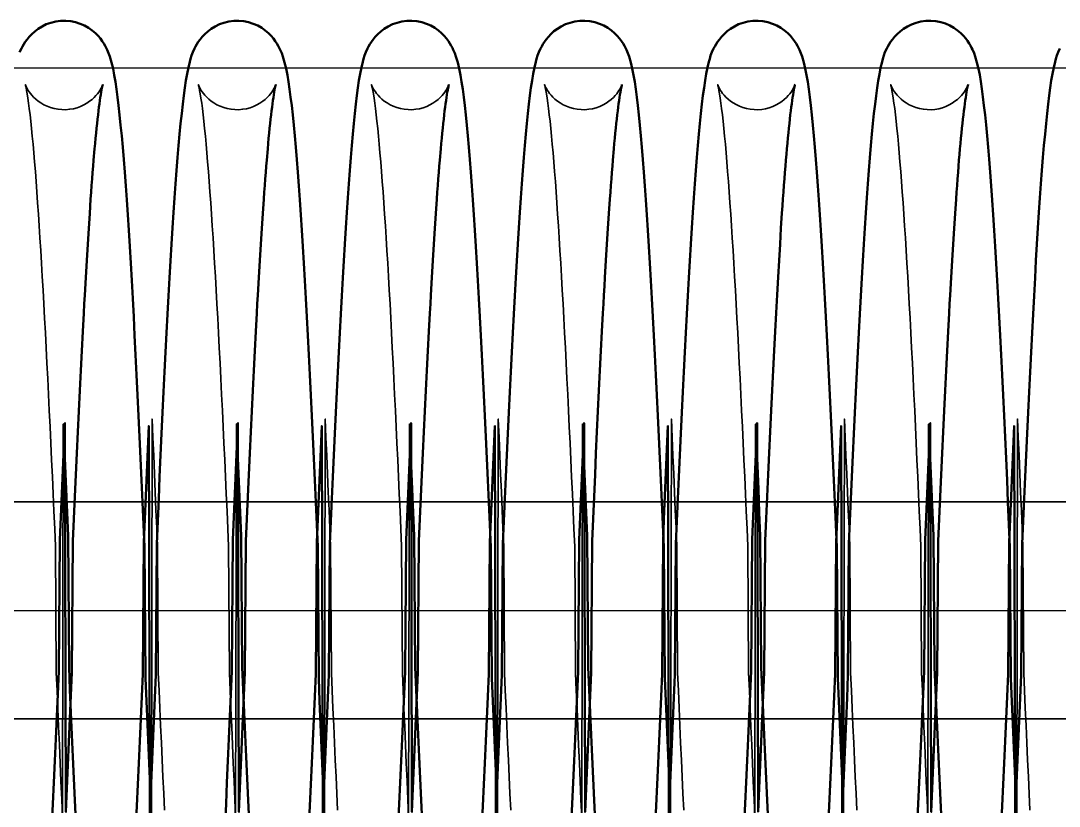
# Model space of a CAD drawing. Header units: millimetres. Extents: x 1448 to 104164, y -19509 to -89.
# Drawn here: x 56713 to 56808.6, y -3831.2 to -3758.8 of the extents above; entities that cross this region are included whole.
import ezdxf

# ---------------------------------------------------------------- set-up
doc = ezdxf.new("R2010")
doc.units = ezdxf.units.MM
doc.header["$LTSCALE"] = 60
doc.header["$MEASUREMENT"] = 0
doc.linetypes.add('CEN', pattern=[62, 60, -1, 0, -1])
doc.layers.get('0').update_dxf_attribs({"linetype": 'CONTINUOUS'})
doc.layers.add('cen', color=14, linetype='CONTINUOUS')
doc.layers.add('가려진 것(ISO)', color=7, linetype='CONTINUOUS', lineweight=35)
doc.layers.add('가시적인 것(ISO)', color=7, linetype='CONTINUOUS', lineweight=50)

# ---------------------------------------------------------------- blocks, each defined once
blk = doc.blocks.new('토션스프링 3')
at = {"layer": '가려진 것(ISO)', "flags": 128}
for points in [[(21462081.222, -50952857.63), (21462081.228, -50952857.647), (21462081.249, -50952857.704), (21462081.293, -50952857.807), (21462081.371, -50952857.966), (21462081.429, -50952858.07), (21462081.502, -50952858.191), (21462081.594, -50952858.328), (21462081.708, -50952858.481), (21462081.848, -50952858.647), (21462082.015, -50952858.823), (21462082.21, -50952859.003), (21462082.436, -50952859.182), (21462082.691, -50952859.355), (21462082.971, -50952859.514), (21462083.272, -50952859.654), (21462083.594, -50952859.77), (21462083.932, -50952859.86), (21462084.28, -50952859.922), (21462084.634, -50952859.952), (21462084.991, -50952859.949), (21462085.346, -50952859.915), (21462085.694, -50952859.851), (21462086.029, -50952859.758), (21462086.348, -50952859.638), (21462086.648, -50952859.494), (21462086.926, -50952859.333), (21462087.176, -50952859.16), (21462087.397, -50952858.981), (21462087.59, -50952858.8), (21462087.754, -50952858.624), (21462087.891, -50952858.459), (21462088.002, -50952858.309), (21462088.091, -50952858.174), (21462088.162, -50952858.056), (21462088.217, -50952857.954), (21462088.26, -50952857.869), (21462088.318, -50952857.742), (21462088.347, -50952857.667), (21462088.359, -50952857.633), (21462088.358, -50952857.635), (21462088.35, -50952857.667), (21462088.334, -50952857.726), (21462088.315, -50952857.808), (21462088.293, -50952857.911), (21462088.241, -50952858.173), (21462088.183, -50952858.505), (21462088.12, -50952858.901), (21462088.055, -50952859.352), (21462087.989, -50952859.857), (21462087.922, -50952860.414), (21462087.854, -50952861.021), (21462087.785, -50952861.678), (21462087.715, -50952862.381), (21462087.645, -50952863.131), (21462087.575, -50952863.924), (21462087.504, -50952864.759), (21462087.434, -50952865.637), (21462087.363, -50952866.559), (21462087.292, -50952867.523), (21462087.221, -50952868.527), (21462087.15, -50952869.571), (21462087.079, -50952870.652), (21462087.007, -50952871.77), (21462086.936, -50952872.923), (21462086.865, -50952874.109), (21462086.793, -50952875.328), (21462086.722, -50952876.578), (21462086.651, -50952877.861), (21462086.58, -50952879.178), (21462086.508, -50952880.526), (21462086.436, -50952881.904), (21462086.365, -50952883.309), (21462086.293, -50952884.741), (21462086.222, -50952886.198), (21462086.15, -50952887.677), (21462086.078, -50952889.177), (21462086.007, -50952890.697), (21462085.936, -50952892.234), (21462085.864, -50952893.79), (21462085.793, -50952895.368), (21462085.721, -50952896.964), (21462085.65, -50952898.577), (21462085.578, -50952900.205), (21462085.506, -50952911.847), (21462085.435, -50952913.499), (21462085.363, -50952915.16), (21462085.291, -50952916.828), (21462085.22, -50952918.502), (21462085.149, -50952920.179), (21462085.077, -50952921.858), (21462085.006, -50952923.543), (21462084.934, -50952925.233), (21462084.863, -50952888.925), (21462084.791, -50952890.618)], [(21462097.169, -50952857.63), (21462097.175, -50952857.647), (21462097.196, -50952857.704), (21462097.239, -50952857.809), (21462097.317, -50952857.972), (21462097.375, -50952858.076), (21462097.45, -50952858.196), (21462097.543, -50952858.332), (21462097.658, -50952858.484), (21462097.799, -50952858.651), (21462097.966, -50952858.828), (21462098.163, -50952859.008), (21462098.39, -50952859.187), (21462098.645, -50952859.359), (21462098.925, -50952859.518), (21462099.228, -50952859.658), (21462099.55, -50952859.773), (21462099.888, -50952859.862), (21462100.237, -50952859.923), (21462100.591, -50952859.952), (21462100.947, -50952859.949), (21462101.302, -50952859.914), (21462101.649, -50952859.849), (21462101.984, -50952859.755), (21462102.303, -50952859.634), (21462102.603, -50952859.49), (21462102.879, -50952859.329), (21462103.129, -50952859.156), (21462103.349, -50952858.976), (21462103.541, -50952858.796), (21462103.705, -50952858.62), (21462103.841, -50952858.455), (21462103.951, -50952858.305), (21462104.04, -50952858.171), (21462104.11, -50952858.053), (21462104.165, -50952857.952), (21462104.208, -50952857.867), (21462104.265, -50952857.741), (21462104.294, -50952857.666), (21462104.306, -50952857.633), (21462104.305, -50952857.635), (21462104.296, -50952857.668), (21462104.281, -50952857.727), (21462104.262, -50952857.809), (21462104.239, -50952857.912), (21462104.188, -50952858.175), (21462104.129, -50952858.507), (21462104.067, -50952858.903), (21462104.002, -50952859.355), (21462103.936, -50952859.859), (21462103.869, -50952860.416), (21462103.8, -50952861.024), (21462103.731, -50952861.681), (21462103.662, -50952862.385), (21462103.591, -50952863.134), (21462103.521, -50952863.927), (21462103.451, -50952864.763), (21462103.38, -50952865.641), (21462103.31, -50952866.563), (21462103.239, -50952867.527), (21462103.168, -50952868.531), (21462103.096, -50952869.575), (21462103.025, -50952870.656), (21462102.954, -50952871.774), (21462102.882, -50952872.927), (21462102.811, -50952874.113), (21462102.74, -50952875.332), (21462102.669, -50952876.581), (21462102.598, -50952877.865), (21462102.526, -50952879.182), (21462102.455, -50952880.53), (21462102.383, -50952881.907), (21462102.312, -50952883.313), (21462102.24, -50952884.745), (21462102.168, -50952886.201), (21462102.097, -50952887.68), (21462102.025, -50952889.18), (21462101.954, -50952890.699), (21462101.882, -50952892.236), (21462101.811, -50952893.793), (21462101.74, -50952895.37), (21462101.668, -50952896.967), (21462101.597, -50952898.58), (21462101.525, -50952900.208), (21462101.453, -50952911.849), (21462101.381, -50952913.501), (21462101.31, -50952915.162), (21462101.238, -50952916.83), (21462101.167, -50952918.503), (21462101.095, -50952920.179), (21462101.024, -50952921.858), (21462100.953, -50952923.543), (21462100.881, -50952925.233), (21462100.81, -50952888.925), (21462100.738, -50952890.619)], [(21462113.116, -50952857.63), (21462113.122, -50952857.647), (21462113.143, -50952857.704), (21462113.186, -50952857.807), (21462113.265, -50952857.966), (21462113.322, -50952858.07), (21462113.396, -50952858.191), (21462113.488, -50952858.328), (21462113.602, -50952858.48), (21462113.741, -50952858.646), (21462113.908, -50952858.822), (21462114.103, -50952859.003), (21462114.329, -50952859.182), (21462114.584, -50952859.354), (21462114.863, -50952859.514), (21462115.165, -50952859.654), (21462115.487, -50952859.77), (21462115.825, -50952859.86), (21462116.173, -50952859.921), (21462116.527, -50952859.952), (21462116.884, -50952859.949), (21462117.239, -50952859.915), (21462117.586, -50952859.851), (21462117.922, -50952859.758), (21462118.241, -50952859.638), (21462118.541, -50952859.495), (21462118.819, -50952859.334), (21462119.069, -50952859.161), (21462119.291, -50952858.981), (21462119.483, -50952858.801), (21462119.647, -50952858.625), (21462119.784, -50952858.459), (21462119.895, -50952858.309), (21462119.984, -50952858.174), (21462120.055, -50952858.056), (21462120.111, -50952857.954), (21462120.154, -50952857.869), (21462120.212, -50952857.742), (21462120.241, -50952857.667), (21462120.253, -50952857.633), (21462120.252, -50952857.635), (21462120.243, -50952857.667), (21462120.228, -50952857.726), (21462120.209, -50952857.808), (21462120.186, -50952857.911), (21462120.135, -50952858.173), (21462120.077, -50952858.505), (21462120.014, -50952858.9), (21462119.949, -50952859.352), (21462119.883, -50952859.856), (21462119.816, -50952860.413), (21462119.748, -50952861.021), (21462119.678, -50952861.677), (21462119.609, -50952862.381), (21462119.539, -50952863.131), (21462119.468, -50952863.924), (21462119.398, -50952864.759), (21462119.328, -50952865.637), (21462119.257, -50952866.559), (21462119.186, -50952867.522), (21462119.115, -50952868.526), (21462119.044, -50952869.57), (21462118.972, -50952870.652), (21462118.901, -50952871.77), (21462118.83, -50952872.923), (21462118.758, -50952874.11), (21462118.687, -50952875.328), (21462118.616, -50952876.578), (21462118.545, -50952877.861), (21462118.473, -50952879.178), (21462118.402, -50952880.525), (21462118.33, -50952881.903), (21462118.259, -50952883.309), (21462118.187, -50952884.741), (21462118.115, -50952886.197), (21462118.044, -50952887.677), (21462117.972, -50952889.177), (21462117.901, -50952890.697), (21462117.829, -50952892.235), (21462117.758, -50952893.791), (21462117.687, -50952895.368), (21462117.615, -50952896.964), (21462117.543, -50952898.577), (21462117.472, -50952900.205), (21462117.4, -50952911.846), (21462117.328, -50952913.499), (21462117.257, -50952915.16), (21462117.185, -50952916.829), (21462117.114, -50952918.503), (21462117.042, -50952920.18), (21462116.971, -50952921.859), (21462116.9, -50952923.544), (21462116.828, -50952925.233), (21462116.756, -50952888.925), (21462116.685, -50952890.618)], [(21462129.063, -50952857.63), (21462129.069, -50952857.647), (21462129.09, -50952857.704), (21462129.133, -50952857.807), (21462129.212, -50952857.966), (21462129.269, -50952858.07), (21462129.342, -50952858.191), (21462129.435, -50952858.328), (21462129.549, -50952858.48), (21462129.688, -50952858.646), (21462129.855, -50952858.822), (21462130.05, -50952859.003), (21462130.276, -50952859.182), (21462130.531, -50952859.354), (21462130.81, -50952859.514), (21462131.112, -50952859.654), (21462131.434, -50952859.77), (21462131.772, -50952859.86), (21462132.12, -50952859.921), (21462132.474, -50952859.952), (21462132.831, -50952859.949), (21462133.186, -50952859.915), (21462133.533, -50952859.851), (21462133.869, -50952859.758), (21462134.188, -50952859.638), (21462134.488, -50952859.495), (21462134.766, -50952859.334), (21462135.016, -50952859.161), (21462135.238, -50952858.981), (21462135.43, -50952858.801), (21462135.594, -50952858.625), (21462135.731, -50952858.459), (21462135.842, -50952858.309), (21462135.931, -50952858.174), (21462136.002, -50952858.056), (21462136.058, -50952857.954), (21462136.101, -50952857.869), (21462136.158, -50952857.742), (21462136.188, -50952857.667), (21462136.199, -50952857.633), (21462136.199, -50952857.635), (21462136.19, -50952857.667), (21462136.175, -50952857.726), (21462136.155, -50952857.808), (21462136.133, -50952857.911), (21462136.082, -50952858.173), (21462136.024, -50952858.505), (21462135.961, -50952858.9), (21462135.896, -50952859.352), (21462135.83, -50952859.856), (21462135.763, -50952860.413), (21462135.694, -50952861.021), (21462135.625, -50952861.677), (21462135.556, -50952862.381), (21462135.486, -50952863.131), (21462135.415, -50952863.924), (21462135.345, -50952864.759), (21462135.274, -50952865.637), (21462135.204, -50952866.559), (21462135.133, -50952867.522), (21462135.062, -50952868.527), (21462134.99, -50952869.57), (21462134.919, -50952870.652), (21462134.848, -50952871.77), (21462134.776, -50952872.923), (21462134.705, -50952874.109), (21462134.634, -50952875.328), (21462134.563, -50952876.578), (21462134.491, -50952877.861), (21462134.42, -50952879.178), (21462134.349, -50952880.525), (21462134.277, -50952881.903), (21462134.205, -50952883.309), (21462134.134, -50952884.741), (21462134.062, -50952886.197), (21462133.991, -50952887.677), (21462133.919, -50952889.177), (21462133.848, -50952890.697), (21462133.776, -50952892.235), (21462133.705, -50952893.791), (21462133.634, -50952895.368), (21462133.562, -50952896.964), (21462133.49, -50952898.577), (21462133.419, -50952900.205), (21462133.347, -50952911.846), (21462133.275, -50952913.499), (21462133.204, -50952915.16), (21462133.132, -50952916.829), (21462133.06, -50952918.503), (21462132.989, -50952920.18), (21462132.918, -50952921.859), (21462132.846, -50952923.544), (21462132.775, -50952925.233), (21462132.703, -50952888.925), (21462132.632, -50952890.618)], [(21462145.01, -50952857.63), (21462145.016, -50952857.647), (21462145.037, -50952857.704), (21462145.08, -50952857.807), (21462145.159, -50952857.966), (21462145.216, -50952858.07), (21462145.289, -50952858.191), (21462145.381, -50952858.328), (21462145.496, -50952858.48), (21462145.635, -50952858.646), (21462145.802, -50952858.822), (21462145.997, -50952859.003), (21462146.223, -50952859.182), (21462146.478, -50952859.354), (21462146.757, -50952859.514), (21462147.059, -50952859.654), (21462147.381, -50952859.77), (21462147.719, -50952859.86), (21462148.067, -50952859.921), (21462148.421, -50952859.952), (21462148.778, -50952859.949), (21462149.132, -50952859.915), (21462149.48, -50952859.851), (21462149.816, -50952859.758), (21462150.135, -50952859.638), (21462150.435, -50952859.495), (21462150.713, -50952859.334), (21462150.963, -50952859.161), (21462151.184, -50952858.981), (21462151.377, -50952858.801), (21462151.541, -50952858.625), (21462151.678, -50952858.459), (21462151.789, -50952858.309), (21462151.878, -50952858.174), (21462151.949, -50952858.056), (21462152.005, -50952857.954), (21462152.048, -50952857.869), (21462152.105, -50952857.742), (21462152.135, -50952857.667), (21462152.146, -50952857.633), (21462152.146, -50952857.635), (21462152.137, -50952857.667), (21462152.122, -50952857.726), (21462152.102, -50952857.808), (21462152.08, -50952857.911), (21462152.029, -50952858.173), (21462151.97, -50952858.505), (21462151.908, -50952858.9), (21462151.843, -50952859.352), (21462151.777, -50952859.857), (21462151.709, -50952860.413), (21462151.641, -50952861.021), (21462151.572, -50952861.677), (21462151.502, -50952862.381), (21462151.432, -50952863.131), (21462151.362, -50952863.924), (21462151.292, -50952864.759), (21462151.221, -50952865.637), (21462151.151, -50952866.559), (21462151.08, -50952867.522), (21462151.008, -50952868.527), (21462150.937, -50952869.57), (21462150.866, -50952870.652), (21462150.795, -50952871.77), (21462150.723, -50952872.923), (21462150.652, -50952874.109), (21462150.581, -50952875.328), (21462150.51, -50952876.578), (21462150.438, -50952877.861), (21462150.367, -50952879.178), (21462150.295, -50952880.526), (21462150.224, -50952881.903), (21462150.152, -50952883.309), (21462150.081, -50952884.741), (21462150.009, -50952886.197), (21462149.937, -50952887.677), (21462149.866, -50952889.177), (21462149.794, -50952890.697), (21462149.723, -50952892.235), (21462149.652, -50952893.791), (21462149.58, -50952895.368), (21462149.509, -50952896.964), (21462149.437, -50952898.577), (21462149.366, -50952900.205), (21462149.294, -50952911.846), (21462149.222, -50952913.499), (21462149.15, -50952915.16), (21462149.079, -50952916.829), (21462149.007, -50952918.503), (21462148.936, -50952920.18), (21462148.865, -50952921.859), (21462148.793, -50952923.543), (21462148.722, -50952925.233), (21462148.65, -50952888.925), (21462148.578, -50952890.618)], [(21462160.957, -50952857.63), (21462160.962, -50952857.647), (21462160.983, -50952857.704), (21462161.027, -50952857.807), (21462161.106, -50952857.966), (21462161.163, -50952858.07), (21462161.236, -50952858.191), (21462161.328, -50952858.328), (21462161.442, -50952858.48), (21462161.582, -50952858.646), (21462161.749, -50952858.822), (21462161.944, -50952859.003), (21462162.17, -50952859.182), (21462162.424, -50952859.355), (21462162.704, -50952859.514), (21462163.006, -50952859.654), (21462163.328, -50952859.77), (21462163.666, -50952859.86), (21462164.014, -50952859.921), (21462164.368, -50952859.952), (21462164.725, -50952859.949), (21462165.079, -50952859.915), (21462165.427, -50952859.851), (21462165.763, -50952859.758), (21462166.082, -50952859.638), (21462166.382, -50952859.495), (21462166.659, -50952859.334), (21462166.91, -50952859.161), (21462167.131, -50952858.981), (21462167.324, -50952858.801), (21462167.488, -50952858.625), (21462167.625, -50952858.459), (21462167.736, -50952858.309), (21462167.825, -50952858.174), (21462167.896, -50952858.056), (21462167.952, -50952857.954), (21462167.995, -50952857.869), (21462168.052, -50952857.742), (21462168.081, -50952857.667), (21462168.093, -50952857.633), (21462168.093, -50952857.635), (21462168.084, -50952857.667), (21462168.069, -50952857.726), (21462168.049, -50952857.808), (21462168.027, -50952857.911), (21462167.975, -50952858.173), (21462167.917, -50952858.505), (21462167.854, -50952858.9), (21462167.79, -50952859.352), (21462167.724, -50952859.857), (21462167.656, -50952860.413), (21462167.588, -50952861.021), (21462167.519, -50952861.677), (21462167.449, -50952862.381), (21462167.379, -50952863.131), (21462167.309, -50952863.924), (21462167.238, -50952864.759), (21462167.168, -50952865.637), (21462167.097, -50952866.559), (21462167.026, -50952867.522), (21462166.955, -50952868.527), (21462166.884, -50952869.57), (21462166.813, -50952870.652), (21462166.741, -50952871.77), (21462166.67, -50952872.923), (21462166.599, -50952874.109), (21462166.528, -50952875.328), (21462166.456, -50952876.578), (21462166.385, -50952877.861), (21462166.314, -50952879.178), (21462166.242, -50952880.526), (21462166.171, -50952881.903), (21462166.099, -50952883.309), (21462166.027, -50952884.741), (21462165.956, -50952886.197), (21462165.884, -50952887.677), (21462165.813, -50952889.177), (21462165.741, -50952890.697), (21462165.67, -50952892.234), (21462165.599, -50952893.791), (21462165.527, -50952895.368), (21462165.456, -50952896.964), (21462165.384, -50952898.577), (21462165.312, -50952900.205), (21462165.241, -50952911.846), (21462165.169, -50952913.499), (21462165.097, -50952915.16), (21462165.026, -50952916.829), (21462164.954, -50952918.502), (21462164.883, -50952920.18), (21462164.811, -50952921.859), (21462164.74, -50952923.543), (21462164.669, -50952925.233), (21462164.597, -50952888.925), (21462164.525, -50952890.618)], [(21462075.531, -50952924.525), (21462075.602, -50952923), (21462075.674, -50952921.456), (21462075.746, -50952919.893), (21462075.817, -50952918.315), (21462075.888, -50952916.723), (21462075.96, -50952915.118), (21462076.031, -50952913.499), (21462076.102, -50952911.865), (21462076.174, -50952900.217), (21462076.245, -50952898.557), (21462076.317, -50952896.888), (21462076.389, -50952895.21), (21462076.46, -50952893.527), (21462076.532, -50952891.839), (21462076.604, -50952890.15), (21462076.675, -50952888.461), (21462076.746, -50952924.774), (21462076.818, -50952923.091)], [(21462091.478, -50952924.509), (21462091.55, -50952922.988), (21462091.621, -50952921.45), (21462091.692, -50952919.894), (21462091.764, -50952918.321), (21462091.835, -50952916.728), (21462091.907, -50952915.118), (21462091.978, -50952913.491), (21462092.05, -50952911.852), (21462092.121, -50952900.2), (21462092.193, -50952898.539), (21462092.265, -50952896.87), (21462092.336, -50952895.196), (21462092.408, -50952893.517), (21462092.479, -50952891.837), (21462092.55, -50952890.156), (21462092.622, -50952888.47), (21462092.693, -50952924.781), (21462092.765, -50952923.091)], [(21462107.425, -50952924.509), (21462107.497, -50952922.988), (21462107.568, -50952921.449), (21462107.639, -50952919.894), (21462107.711, -50952918.321), (21462107.782, -50952916.728), (21462107.853, -50952915.118), (21462107.925, -50952913.492), (21462107.997, -50952911.852), (21462108.068, -50952900.201), (21462108.14, -50952898.539), (21462108.211, -50952896.87), (21462108.283, -50952895.196), (21462108.355, -50952893.517), (21462108.426, -50952891.836), (21462108.497, -50952890.155), (21462108.568, -50952888.47), (21462108.64, -50952924.781), (21462108.711, -50952923.091)], [(21462123.372, -50952924.51), (21462123.443, -50952922.988), (21462123.515, -50952921.449), (21462123.586, -50952919.894), (21462123.657, -50952918.321), (21462123.729, -50952916.728), (21462123.8, -50952915.118), (21462123.872, -50952913.492), (21462123.943, -50952911.852), (21462124.015, -50952900.201), (21462124.087, -50952898.539), (21462124.158, -50952896.87), (21462124.23, -50952895.196), (21462124.301, -50952893.517), (21462124.373, -50952891.836), (21462124.444, -50952890.155), (21462124.515, -50952888.47), (21462124.587, -50952924.781), (21462124.658, -50952923.091)], [(21462139.319, -50952924.51), (21462139.39, -50952922.988), (21462139.462, -50952921.449), (21462139.533, -50952919.894), (21462139.604, -50952918.321), (21462139.676, -50952916.728), (21462139.747, -50952915.118), (21462139.819, -50952913.492), (21462139.89, -50952911.852), (21462139.962, -50952900.201), (21462140.034, -50952898.54), (21462140.105, -50952896.871), (21462140.177, -50952895.196), (21462140.248, -50952893.517), (21462140.32, -50952891.836), (21462140.391, -50952890.154), (21462140.462, -50952888.47), (21462140.534, -50952924.781), (21462140.605, -50952923.091)], [(21462155.266, -50952924.51), (21462155.337, -50952922.988), (21462155.409, -50952921.449), (21462155.48, -50952919.893), (21462155.551, -50952918.32), (21462155.622, -50952916.728), (21462155.694, -50952915.118), (21462155.765, -50952913.492), (21462155.837, -50952911.853), (21462155.909, -50952900.201), (21462155.98, -50952898.54), (21462156.052, -50952896.871), (21462156.124, -50952895.196), (21462156.195, -50952893.516), (21462156.266, -50952891.835), (21462156.338, -50952890.154), (21462156.409, -50952888.469), (21462156.48, -50952924.781), (21462156.552, -50952923.091)]]:
    blk.add_lwpolyline(points, dxfattribs=at)
at = {"layer": '가시적인 것(ISO)', "flags": 128}
for points in [[(21462072.77, -50952854.311), (21462072.931, -50952854.657), (21462073.05, -50952854.969), (21462073.139, -50952855.256), (21462073.209, -50952855.531), (21462073.337, -50952856.079), (21462073.455, -50952856.658), (21462073.563, -50952857.275), (21462073.663, -50952857.939), (21462073.76, -50952858.661), (21462073.857, -50952859.447), (21462073.952, -50952860.301), (21462074.047, -50952861.222), (21462074.141, -50952862.209), (21462074.234, -50952863.259), (21462074.327, -50952864.373), (21462074.419, -50952865.549), (21462074.512, -50952866.785), (21462074.603, -50952868.082), (21462074.695, -50952869.438), (21462074.787, -50952870.856), (21462074.879, -50952872.334), (21462074.971, -50952873.869), (21462075.063, -50952875.458), (21462075.155, -50952877.098), (21462075.247, -50952878.786), (21462075.338, -50952880.52), (21462075.43, -50952882.295), (21462075.521, -50952884.111), (21462075.613, -50952885.97), (21462075.704, -50952887.872), (21462075.796, -50952889.812), (21462075.888, -50952891.787), (21462075.98, -50952893.793), (21462076.071, -50952895.826), (21462076.163, -50952897.882), (21462076.254, -50952899.957), (21462076.346, -50952912.049), (21462076.437, -50952914.161), (21462076.529, -50952916.293), (21462076.62, -50952918.439), (21462076.712, -50952920.597), (21462076.804, -50952922.762), (21462076.895, -50952924.929), (21462076.987, -50952889.095), (21462077.079, -50952891.255), (21462077.17, -50952893.406), (21462077.261, -50952895.552), (21462077.353, -50952897.691), (21462077.444, -50952899.821), (21462077.536, -50952911.937), (21462077.628, -50952914.035), (21462077.72, -50952916.11), (21462077.811, -50952918.159), (21462077.903, -50952920.177), (21462077.994, -50952922.162), (21462078.085, -50952924.116), (21462078.177, -50952926.039)], [(21462076.818, -50952923.091), (21462076.909, -50952920.936), (21462077.001, -50952918.782), (21462077.092, -50952916.634), (21462077.184, -50952914.497), (21462077.276, -50952912.373), (21462077.368, -50952900.267), (21462077.459, -50952898.183), (21462077.551, -50952896.125), (21462077.642, -50952894.098), (21462077.733, -50952892.098), (21462077.825, -50952890.124), (21462077.917, -50952888.181), (21462078.008, -50952886.27), (21462078.1, -50952884.397), (21462078.192, -50952882.564), (21462078.284, -50952880.776), (21462078.375, -50952879.035), (21462078.467, -50952877.345), (21462078.558, -50952875.707), (21462078.65, -50952874.116), (21462078.742, -50952872.576), (21462078.834, -50952871.088), (21462078.926, -50952869.656), (21462079.019, -50952868.281), (21462079.111, -50952866.965), (21462079.204, -50952865.712), (21462079.296, -50952864.524), (21462079.389, -50952863.402), (21462079.482, -50952862.349), (21462079.575, -50952861.361), (21462079.669, -50952860.436), (21462079.764, -50952859.575), (21462079.86, -50952858.777), (21462079.959, -50952858.041), (21462080.059, -50952857.367), (21462080.161, -50952856.751), (21462080.275, -50952856.173), (21462080.409, -50952855.614), (21462080.575, -50952855.051), (21462080.682, -50952854.751), (21462080.821, -50952854.421), (21462080.906, -50952854.241), (21462081.007, -50952854.048), (21462081.128, -50952853.841), (21462081.274, -50952853.62), (21462081.449, -50952853.385), (21462081.661, -50952853.138), (21462081.911, -50952852.888), (21462082.202, -50952852.642), (21462082.535, -50952852.41), (21462082.906, -50952852.201), (21462083.31, -50952852.024), (21462083.739, -50952851.889), (21462084.19, -50952851.799), (21462084.651, -50952851.757), (21462085.113, -50952851.767), (21462085.57, -50952851.828), (21462086.014, -50952851.937), (21462086.434, -50952852.088), (21462086.825, -50952852.279), (21462087.182, -50952852.5), (21462087.501, -50952852.74), (21462087.777, -50952852.989), (21462088.01, -50952853.237), (21462088.207, -50952853.48), (21462088.37, -50952853.71), (21462088.507, -50952853.925), (21462088.626, -50952854.127), (21462088.728, -50952854.315), (21462088.889, -50952854.66), (21462089.004, -50952854.971), (21462089.087, -50952855.259), (21462089.155, -50952855.534), (21462089.285, -50952856.086), (21462089.404, -50952856.665), (21462089.511, -50952857.281), (21462089.611, -50952857.945), (21462089.708, -50952858.667), (21462089.804, -50952859.455), (21462089.9, -50952860.31), (21462089.995, -50952861.232), (21462090.089, -50952862.218), (21462090.182, -50952863.269), (21462090.275, -50952864.383), (21462090.367, -50952865.559), (21462090.459, -50952866.795), (21462090.551, -50952868.092), (21462090.643, -50952869.448), (21462090.734, -50952870.867), (21462090.826, -50952872.346), (21462090.918, -50952873.881), (21462091.01, -50952875.47), (21462091.102, -50952877.11), (21462091.194, -50952878.798), (21462091.286, -50952880.531), (21462091.377, -50952882.307), (21462091.469, -50952884.122), (21462091.56, -50952885.983), (21462091.652, -50952887.885), (21462091.743, -50952889.826), (21462091.835, -50952891.801), (21462091.927, -50952893.806), (21462092.019, -50952895.838), (21462092.11, -50952897.894), (21462092.202, -50952899.968), (21462092.293, -50952912.06), (21462092.384, -50952914.173), (21462092.476, -50952916.305), (21462092.568, -50952918.452), (21462092.659, -50952920.609), (21462092.751, -50952922.774), (21462092.843, -50952924.94), (21462092.934, -50952889.105), (21462093.026, -50952891.264), (21462093.117, -50952893.414), (21462093.208, -50952895.561), (21462093.3, -50952897.701), (21462093.392, -50952899.831), (21462093.483, -50952911.946), (21462093.575, -50952914.044), (21462093.667, -50952916.118), (21462093.759, -50952918.166), (21462093.85, -50952920.184), (21462093.941, -50952922.167), (21462094.032, -50952924.122), (21462094.124, -50952926.046)], [(21462092.765, -50952923.091), (21462092.856, -50952920.927), (21462092.948, -50952918.767), (21462093.04, -50952916.617), (21462093.132, -50952914.48), (21462093.223, -50952912.361), (21462093.315, -50952900.263), (21462093.406, -50952898.188), (21462093.497, -50952896.133), (21462093.589, -50952894.099), (21462093.681, -50952892.09), (21462093.772, -50952890.11), (21462093.864, -50952888.163), (21462093.956, -50952886.253), (21462094.048, -50952884.382), (21462094.139, -50952882.556), (21462094.231, -50952880.777), (21462094.322, -50952879.04), (21462094.414, -50952877.347), (21462094.506, -50952875.701), (21462094.598, -50952874.105), (21462094.69, -50952872.56), (21462094.782, -50952871.071), (21462094.874, -50952869.639), (21462094.966, -50952868.268), (21462095.058, -50952866.96), (21462095.15, -50952865.717), (21462095.242, -50952864.535), (21462095.335, -50952863.415), (21462095.428, -50952862.358), (21462095.521, -50952861.367), (21462095.615, -50952860.441), (21462095.709, -50952859.582), (21462095.803, -50952858.792), (21462095.899, -50952858.062), (21462095.999, -50952857.386), (21462096.107, -50952856.758), (21462096.225, -50952856.17), (21462096.356, -50952855.615), (21462096.52, -50952855.056), (21462096.628, -50952854.754), (21462096.765, -50952854.425), (21462096.85, -50952854.246), (21462096.951, -50952854.053), (21462097.072, -50952853.847), (21462097.217, -50952853.626), (21462097.392, -50952853.39), (21462097.601, -50952853.145), (21462097.85, -50952852.895), (21462098.142, -50952852.648), (21462098.474, -50952852.415), (21462098.842, -50952852.205), (21462099.246, -50952852.029), (21462099.676, -50952851.892), (21462100.125, -50952851.8), (21462100.585, -50952851.758), (21462101.049, -50952851.767), (21462101.507, -50952851.826), (21462101.949, -50952851.933), (21462102.371, -50952852.085), (21462102.764, -50952852.275), (21462103.122, -50952852.493), (21462103.439, -50952852.731), (21462103.715, -50952852.98), (21462103.949, -50952853.229), (21462104.147, -50952853.471), (21462104.311, -50952853.702), (21462104.449, -50952853.918), (21462104.568, -50952854.12), (21462104.671, -50952854.309), (21462104.832, -50952854.655), (21462104.948, -50952854.966), (21462105.033, -50952855.254), (21462105.101, -50952855.529), (21462105.231, -50952856.08), (21462105.35, -50952856.659), (21462105.457, -50952857.275), (21462105.557, -50952857.939), (21462105.654, -50952858.66), (21462105.75, -50952859.448), (21462105.846, -50952860.303), (21462105.941, -50952861.224), (21462106.035, -50952862.21), (21462106.128, -50952863.26), (21462106.221, -50952864.374), (21462106.313, -50952865.549), (21462106.405, -50952866.786), (21462106.497, -50952868.082), (21462106.589, -50952869.438), (21462106.681, -50952870.857), (21462106.773, -50952872.335), (21462106.865, -50952873.87), (21462106.957, -50952875.459), (21462107.048, -50952877.099), (21462107.14, -50952878.787), (21462107.232, -50952880.52), (21462107.323, -50952882.295), (21462107.415, -50952884.111), (21462107.506, -50952885.971), (21462107.598, -50952887.873), (21462107.69, -50952889.814), (21462107.781, -50952891.789), (21462107.873, -50952893.794), (21462107.965, -50952895.827), (21462108.057, -50952897.882), (21462108.148, -50952899.957), (21462108.239, -50952912.049), (21462108.331, -50952914.162), (21462108.422, -50952916.294), (21462108.514, -50952918.441), (21462108.606, -50952920.599), (21462108.698, -50952922.763), (21462108.789, -50952924.93), (21462108.881, -50952889.096), (21462108.972, -50952891.255), (21462109.063, -50952893.405), (21462109.155, -50952895.552), (21462109.246, -50952897.692), (21462109.338, -50952899.822), (21462109.43, -50952911.938), (21462109.522, -50952914.036), (21462109.613, -50952916.111), (21462109.705, -50952918.159), (21462109.796, -50952920.177), (21462109.888, -50952922.161), (21462109.979, -50952924.116), (21462110.071, -50952926.04)], [(21462108.711, -50952923.091), (21462108.803, -50952920.927), (21462108.895, -50952918.767), (21462108.987, -50952916.617), (21462109.078, -50952914.48), (21462109.17, -50952912.36), (21462109.261, -50952900.262), (21462109.353, -50952898.188), (21462109.444, -50952896.132), (21462109.536, -50952894.099), (21462109.627, -50952892.09), (21462109.719, -50952890.11), (21462109.811, -50952888.163), (21462109.903, -50952886.253), (21462109.995, -50952884.382), (21462110.086, -50952882.556), (21462110.177, -50952880.776), (21462110.269, -50952879.04), (21462110.361, -50952877.347), (21462110.452, -50952875.701), (21462110.544, -50952874.105), (21462110.637, -50952872.56), (21462110.729, -50952871.071), (21462110.821, -50952869.639), (21462110.913, -50952868.268), (21462111.005, -50952866.96), (21462111.097, -50952865.716), (21462111.189, -50952864.534), (21462111.282, -50952863.415), (21462111.375, -50952862.358), (21462111.468, -50952861.366), (21462111.562, -50952860.44), (21462111.656, -50952859.582), (21462111.75, -50952858.791), (21462111.846, -50952858.061), (21462111.946, -50952857.386), (21462112.054, -50952856.758), (21462112.172, -50952856.17), (21462112.303, -50952855.615), (21462112.467, -50952855.056), (21462112.575, -50952854.754), (21462112.712, -50952854.425), (21462112.797, -50952854.245), (21462112.898, -50952854.053), (21462113.019, -50952853.847), (21462113.164, -50952853.625), (21462113.339, -50952853.39), (21462113.549, -50952853.145), (21462113.797, -50952852.895), (21462114.089, -50952852.648), (21462114.421, -50952852.414), (21462114.79, -50952852.205), (21462115.193, -50952852.029), (21462115.624, -50952851.892), (21462116.073, -50952851.8), (21462116.532, -50952851.758), (21462116.996, -50952851.767), (21462117.454, -50952851.826), (21462117.896, -50952851.933), (21462118.318, -50952852.085), (21462118.711, -50952852.275), (21462119.069, -50952852.493), (21462119.386, -50952852.731), (21462119.662, -50952852.98), (21462119.897, -50952853.229), (21462120.094, -50952853.471), (21462120.258, -50952853.703), (21462120.396, -50952853.918), (21462120.514, -50952854.12), (21462120.617, -50952854.309), (21462120.778, -50952854.655), (21462120.895, -50952854.966), (21462120.98, -50952855.254), (21462121.048, -50952855.529), (21462121.178, -50952856.08), (21462121.296, -50952856.659), (21462121.404, -50952857.275), (21462121.504, -50952857.939), (21462121.601, -50952858.66), (21462121.697, -50952859.448), (21462121.793, -50952860.302), (21462121.887, -50952861.224), (21462121.981, -50952862.21), (21462122.075, -50952863.26), (21462122.168, -50952864.374), (21462122.26, -50952865.549), (21462122.352, -50952866.786), (21462122.444, -50952868.082), (21462122.536, -50952869.438), (21462122.627, -50952870.856), (21462122.719, -50952872.335), (21462122.811, -50952873.87), (21462122.903, -50952875.459), (21462122.995, -50952877.099), (21462123.087, -50952878.787), (21462123.179, -50952880.52), (21462123.27, -50952882.295), (21462123.362, -50952884.111), (21462123.453, -50952885.971), (21462123.545, -50952887.873), (21462123.637, -50952889.814), (21462123.728, -50952891.789), (21462123.82, -50952893.794), (21462123.912, -50952895.827), (21462124.003, -50952897.882), (21462124.095, -50952899.957), (21462124.186, -50952912.049), (21462124.278, -50952914.162), (21462124.369, -50952916.294), (21462124.461, -50952918.441), (21462124.553, -50952920.599), (21462124.644, -50952922.763), (21462124.736, -50952924.93), (21462124.828, -50952889.096), (21462124.919, -50952891.255), (21462125.01, -50952893.405), (21462125.102, -50952895.552), (21462125.193, -50952897.692), (21462125.285, -50952899.822), (21462125.377, -50952911.938), (21462125.469, -50952914.036), (21462125.56, -50952916.111), (21462125.652, -50952918.159), (21462125.743, -50952920.177), (21462125.835, -50952922.161), (21462125.926, -50952924.116), (21462126.017, -50952926.04)], [(21462124.658, -50952923.091), (21462124.75, -50952920.927), (21462124.842, -50952918.768), (21462124.934, -50952916.617), (21462125.025, -50952914.48), (21462125.117, -50952912.36), (21462125.208, -50952900.262), (21462125.299, -50952898.187), (21462125.391, -50952896.132), (21462125.483, -50952894.098), (21462125.574, -50952892.09), (21462125.666, -50952890.11), (21462125.758, -50952888.163), (21462125.85, -50952886.253), (21462125.941, -50952884.382), (21462126.033, -50952882.556), (21462126.124, -50952880.776), (21462126.216, -50952879.04), (21462126.307, -50952877.347), (21462126.399, -50952875.701), (21462126.491, -50952874.105), (21462126.583, -50952872.56), (21462126.676, -50952871.071), (21462126.768, -50952869.639), (21462126.86, -50952868.268), (21462126.952, -50952866.96), (21462127.044, -50952865.716), (21462127.136, -50952864.534), (21462127.229, -50952863.414), (21462127.322, -50952862.358), (21462127.415, -50952861.366), (21462127.509, -50952860.44), (21462127.603, -50952859.581), (21462127.697, -50952858.79), (21462127.793, -50952858.061), (21462127.893, -50952857.386), (21462128.001, -50952856.758), (21462128.119, -50952856.17), (21462128.25, -50952855.615), (21462128.413, -50952855.056), (21462128.522, -50952854.754), (21462128.659, -50952854.425), (21462128.744, -50952854.245), (21462128.845, -50952854.053), (21462128.966, -50952853.847), (21462129.111, -50952853.625), (21462129.286, -50952853.389), (21462129.496, -50952853.144), (21462129.744, -50952852.895), (21462130.036, -50952852.648), (21462130.368, -50952852.414), (21462130.737, -50952852.205), (21462131.14, -50952852.029), (21462131.571, -50952851.891), (21462132.02, -50952851.799), (21462132.479, -50952851.758), (21462132.943, -50952851.767), (21462133.401, -50952851.826), (21462133.844, -50952851.933), (21462134.265, -50952852.086), (21462134.659, -50952852.275), (21462135.016, -50952852.493), (21462135.333, -50952852.732), (21462135.609, -50952852.98), (21462135.844, -50952853.229), (21462136.041, -50952853.472), (21462136.205, -50952853.703), (21462136.342, -50952853.919), (21462136.461, -50952854.121), (21462136.563, -50952854.31), (21462136.724, -50952854.655), (21462136.841, -50952854.967), (21462136.927, -50952855.254), (21462136.995, -50952855.529), (21462137.124, -50952856.08), (21462137.243, -50952856.659), (21462137.351, -50952857.275), (21462137.451, -50952857.939), (21462137.548, -50952858.66), (21462137.644, -50952859.448), (21462137.74, -50952860.302), (21462137.834, -50952861.223), (21462137.928, -50952862.21), (21462138.022, -50952863.26), (21462138.114, -50952864.374), (21462138.207, -50952865.549), (21462138.299, -50952866.786), (21462138.391, -50952868.082), (21462138.482, -50952869.438), (21462138.574, -50952870.856), (21462138.666, -50952872.335), (21462138.758, -50952873.87), (21462138.85, -50952875.459), (21462138.942, -50952877.099), (21462139.034, -50952878.787), (21462139.126, -50952880.52), (21462139.217, -50952882.295), (21462139.308, -50952884.111), (21462139.4, -50952885.971), (21462139.492, -50952887.873), (21462139.583, -50952889.813), (21462139.675, -50952891.788), (21462139.767, -50952893.794), (21462139.859, -50952895.827), (21462139.95, -50952897.882), (21462140.042, -50952899.957), (21462140.133, -50952912.049), (21462140.224, -50952914.161), (21462140.316, -50952916.294), (21462140.408, -50952918.441), (21462140.499, -50952920.599), (21462140.591, -50952922.763), (21462140.683, -50952924.93), (21462140.775, -50952889.096), (21462140.866, -50952891.255), (21462140.957, -50952893.406), (21462141.049, -50952895.552), (21462141.14, -50952897.692), (21462141.232, -50952899.822), (21462141.324, -50952911.938), (21462141.415, -50952914.036), (21462141.507, -50952916.111), (21462141.599, -50952918.159), (21462141.69, -50952920.177), (21462141.781, -50952922.161), (21462141.873, -50952924.116), (21462141.964, -50952926.04)], [(21462140.605, -50952923.091), (21462140.697, -50952920.927), (21462140.789, -50952918.768), (21462140.88, -50952916.617), (21462140.972, -50952914.48), (21462141.064, -50952912.36), (21462141.155, -50952900.261), (21462141.246, -50952898.187), (21462141.338, -50952896.132), (21462141.429, -50952894.098), (21462141.521, -50952892.09), (21462141.613, -50952890.11), (21462141.705, -50952888.163), (21462141.797, -50952886.253), (21462141.888, -50952884.382), (21462141.98, -50952882.555), (21462142.071, -50952880.776), (21462142.163, -50952879.04), (21462142.254, -50952877.347), (21462142.346, -50952875.701), (21462142.438, -50952874.105), (21462142.53, -50952872.56), (21462142.622, -50952871.071), (21462142.715, -50952869.639), (21462142.807, -50952868.267), (21462142.899, -50952866.959), (21462142.991, -50952865.716), (21462143.083, -50952864.534), (21462143.176, -50952863.414), (21462143.268, -50952862.358), (21462143.362, -50952861.366), (21462143.456, -50952860.44), (21462143.55, -50952859.581), (21462143.644, -50952858.79), (21462143.74, -50952858.06), (21462143.84, -50952857.386), (21462143.948, -50952856.758), (21462144.066, -50952856.17), (21462144.197, -50952855.615), (21462144.36, -50952855.056), (21462144.469, -50952854.754), (21462144.606, -50952854.425), (21462144.691, -50952854.245), (21462144.792, -50952854.053), (21462144.913, -50952853.847), (21462145.058, -50952853.625), (21462145.233, -50952853.389), (21462145.443, -50952853.144), (21462145.692, -50952852.894), (21462145.983, -50952852.648), (21462146.315, -50952852.414), (21462146.684, -50952852.205), (21462147.087, -50952852.028), (21462147.518, -50952851.891), (21462147.967, -50952851.799), (21462148.427, -50952851.758), (21462148.89, -50952851.767), (21462149.349, -50952851.826), (21462149.791, -50952851.933), (21462150.212, -50952852.086), (21462150.606, -50952852.275), (21462150.963, -50952852.493), (21462151.28, -50952852.732), (21462151.556, -50952852.98), (21462151.791, -50952853.229), (21462151.988, -50952853.472), (21462152.152, -50952853.703), (21462152.289, -50952853.919), (21462152.407, -50952854.121), (21462152.509, -50952854.31), (21462152.671, -50952854.656), (21462152.788, -50952854.967), (21462152.874, -50952855.255), (21462152.942, -50952855.529), (21462153.071, -50952856.08), (21462153.19, -50952856.659), (21462153.297, -50952857.275), (21462153.398, -50952857.939), (21462153.494, -50952858.66), (21462153.591, -50952859.448), (21462153.686, -50952860.302), (21462153.781, -50952861.223), (21462153.875, -50952862.21), (21462153.968, -50952863.26), (21462154.061, -50952864.374), (21462154.154, -50952865.549), (21462154.246, -50952866.786), (21462154.338, -50952868.082), (21462154.429, -50952869.438), (21462154.521, -50952870.856), (21462154.613, -50952872.334), (21462154.705, -50952873.87), (21462154.797, -50952875.459), (21462154.889, -50952877.099), (21462154.981, -50952878.787), (21462155.073, -50952880.52), (21462155.164, -50952882.295), (21462155.255, -50952884.111), (21462155.347, -50952885.971), (21462155.438, -50952887.873), (21462155.53, -50952889.813), (21462155.622, -50952891.788), (21462155.714, -50952893.794), (21462155.806, -50952895.827), (21462155.897, -50952897.882), (21462155.989, -50952899.957), (21462156.08, -50952912.049), (21462156.171, -50952914.161), (21462156.263, -50952916.293), (21462156.354, -50952918.44), (21462156.446, -50952920.598), (21462156.538, -50952922.763), (21462156.63, -50952924.93), (21462156.721, -50952889.096), (21462156.813, -50952891.255), (21462156.904, -50952893.406), (21462156.995, -50952895.552), (21462157.087, -50952897.692), (21462157.179, -50952899.822), (21462157.27, -50952911.938), (21462157.362, -50952914.035), (21462157.454, -50952916.111), (21462157.546, -50952918.159), (21462157.637, -50952920.177), (21462157.728, -50952922.161), (21462157.82, -50952924.116), (21462157.911, -50952926.04)], [(21462156.552, -50952923.091), (21462156.644, -50952920.927), (21462156.735, -50952918.768), (21462156.827, -50952916.617), (21462156.919, -50952914.48), (21462157.011, -50952912.36), (21462157.102, -50952900.261), (21462157.193, -50952898.187), (21462157.285, -50952896.132), (21462157.376, -50952894.098), (21462157.468, -50952892.09), (21462157.56, -50952890.11), (21462157.652, -50952888.163), (21462157.743, -50952886.253), (21462157.835, -50952884.382), (21462157.927, -50952882.555), (21462158.018, -50952880.775), (21462158.109, -50952879.039), (21462158.201, -50952877.347), (21462158.293, -50952875.701), (21462158.385, -50952874.105), (21462158.477, -50952872.56), (21462158.569, -50952871.071), (21462158.661, -50952869.639), (21462158.754, -50952868.267), (21462158.846, -50952866.959), (21462158.938, -50952865.715), (21462159.03, -50952864.534), (21462159.122, -50952863.414), (21462159.215, -50952862.358), (21462159.309, -50952861.366), (21462159.403, -50952860.439), (21462159.497, -50952859.58), (21462159.591, -50952858.789), (21462159.687, -50952858.06), (21462159.787, -50952857.385), (21462159.894, -50952856.758), (21462160.013, -50952856.17), (21462160.144, -50952855.615), (21462160.307, -50952855.056), (21462160.416, -50952854.754), (21462160.553, -50952854.425), (21462160.638, -50952854.245), (21462160.739, -50952854.053), (21462160.86, -50952853.847), (21462161.005, -50952853.625), (21462161.18, -50952853.389), (21462161.39, -50952853.144), (21462161.639, -50952852.894), (21462161.93, -50952852.647), (21462162.262, -50952852.414), (21462162.631, -50952852.205), (21462163.034, -50952852.028), (21462163.465, -50952851.891), (21462163.914, -50952851.799), (21462164.374, -50952851.758), (21462164.838, -50952851.767), (21462165.296, -50952851.826), (21462165.738, -50952851.933), (21462166.159, -50952852.086), (21462166.553, -50952852.275), (21462166.91, -50952852.494), (21462167.227, -50952852.732), (21462167.503, -50952852.981), (21462167.738, -50952853.229), (21462167.935, -50952853.472), (21462168.099, -50952853.703), (21462168.236, -50952853.919), (21462168.353, -50952854.121), (21462168.455, -50952854.31), (21462168.617, -50952854.656)], [(21462084.791, -50952890.618), (21462084.699, -50952892.783), (21462084.608, -50952894.942), (21462084.516, -50952897.09), (21462084.424, -50952899.224), (21462084.333, -50952911.339), (21462084.242, -50952913.432), (21462084.15, -50952915.51), (21462084.059, -50952917.568), (21462083.967, -50952919.604), (21462083.875, -50952921.614), (21462083.784, -50952923.593), (21462083.692, -50952925.538)], [(21462100.738, -50952890.619), (21462100.646, -50952892.783), (21462100.554, -50952894.942), (21462100.463, -50952897.09), (21462100.371, -50952899.224), (21462100.28, -50952911.338), (21462100.189, -50952913.432), (21462100.097, -50952915.51), (21462100.006, -50952917.568), (21462099.914, -50952919.604), (21462099.822, -50952921.614), (21462099.73, -50952923.593), (21462099.639, -50952925.539)], [(21462085.907, -50952925.88), (21462085.815, -50952923.939), (21462085.723, -50952921.966), (21462085.631, -50952919.963), (21462085.54, -50952917.935), (21462085.448, -50952915.885), (21462085.357, -50952913.815), (21462085.266, -50952911.72), (21462085.174, -50952899.603), (21462085.083, -50952897.469), (21462084.991, -50952895.321), (21462084.899, -50952893.164), (21462084.807, -50952891.001), (21462084.716, -50952888.838), (21462084.624, -50952924.678), (21462084.533, -50952922.523), (21462084.442, -50952920.369), (21462084.35, -50952918.219), (21462084.259, -50952916.076), (21462084.167, -50952913.944), (21462084.075, -50952911.827), (21462083.983, -50952899.731), (21462083.892, -50952897.658), (21462083.8, -50952895.613), (21462083.709, -50952893.6), (21462083.618, -50952891.612), (21462083.526, -50952889.653), (21462083.435, -50952887.726), (21462083.343, -50952885.834), (21462083.251, -50952883.981), (21462083.16, -50952882.171), (21462083.068, -50952880.408), (21462082.977, -50952878.695), (21462082.931, -50952877.859), (21462082.886, -50952877.036), (21462082.795, -50952875.425), (21462082.703, -50952873.866), (21462082.612, -50952872.36), (21462082.52, -50952870.91), (21462082.429, -50952869.52), (21462082.338, -50952868.193), (21462082.292, -50952867.554), (21462082.247, -50952866.932), (21462082.202, -50952866.327), (21462082.156, -50952865.739), (21462082.111, -50952865.169), (21462082.066, -50952864.617), (21462082.021, -50952864.081), (21462081.975, -50952863.561), (21462081.929, -50952863.059), (21462081.884, -50952862.574), (21462081.838, -50952862.107), (21462081.793, -50952861.66), (21462081.748, -50952861.231), (21462081.703, -50952860.823), (21462081.659, -50952860.436), (21462081.615, -50952860.069), (21462081.573, -50952859.725), (21462081.531, -50952859.403), (21462081.49, -50952859.104), (21462081.45, -50952858.829), (21462081.411, -50952858.578), (21462081.374, -50952858.352), (21462081.338, -50952858.152), (21462081.303, -50952857.977), (21462081.272, -50952857.833), (21462081.246, -50952857.724), (21462081.229, -50952857.654), (21462081.222, -50952857.63)], [(21462116.685, -50952890.618), (21462116.593, -50952892.783), (21462116.501, -50952894.941), (21462116.41, -50952897.09), (21462116.318, -50952899.224), (21462116.227, -50952911.34), (21462116.135, -50952913.433), (21462116.044, -50952915.51), (21462115.952, -50952917.568), (21462115.861, -50952919.603), (21462115.769, -50952921.613), (21462115.677, -50952923.592), (21462115.586, -50952925.537)], [(21462101.852, -50952925.842), (21462101.76, -50952923.904), (21462101.669, -50952921.936), (21462101.577, -50952919.94), (21462101.486, -50952917.918), (21462101.394, -50952915.866), (21462101.303, -50952913.786), (21462101.211, -50952911.684), (21462101.119, -50952899.564), (21462101.028, -50952897.428), (21462100.936, -50952895.282), (21462100.844, -50952893.13), (21462100.753, -50952890.975), (21462100.662, -50952888.82), (21462100.57, -50952924.659), (21462100.479, -50952922.497), (21462100.387, -50952920.336), (21462100.295, -50952918.181), (21462100.204, -50952916.036), (21462100.112, -50952913.906), (21462100.02, -50952911.794), (21462099.929, -50952899.705), (21462099.838, -50952897.641), (21462099.746, -50952895.598), (21462099.655, -50952893.577), (21462099.563, -50952891.584), (21462099.472, -50952889.62), (21462099.38, -50952887.691), (21462099.288, -50952885.801), (21462099.197, -50952883.952), (21462099.105, -50952882.149), (21462099.014, -50952880.394), (21462098.923, -50952878.684), (21462098.831, -50952877.019), (21462098.74, -50952875.404), (21462098.648, -50952873.841), (21462098.557, -50952872.334), (21462098.466, -50952870.885), (21462098.375, -50952869.498), (21462098.329, -50952868.829), (21462098.284, -50952868.177), (21462098.238, -50952867.541), (21462098.193, -50952866.922), (21462098.148, -50952866.318), (21462098.102, -50952865.731), (21462098.057, -50952865.159), (21462098.011, -50952864.605), (21462097.966, -50952864.067), (21462097.92, -50952863.547), (21462097.875, -50952863.046), (21462097.83, -50952862.562), (21462097.785, -50952862.098), (21462097.741, -50952861.652), (21462097.697, -50952861.227), (21462097.653, -50952860.821), (21462097.609, -50952860.436), (21462097.566, -50952860.072), (21462097.524, -50952859.729), (21462097.481, -50952859.409), (21462097.44, -50952859.11), (21462097.399, -50952858.833), (21462097.358, -50952858.578), (21462097.318, -50952858.348), (21462097.281, -50952858.145), (21462097.248, -50952857.972), (21462097.218, -50952857.831), (21462097.194, -50952857.725), (21462097.176, -50952857.655), (21462097.169, -50952857.63)], [(21462132.632, -50952890.618), (21462132.54, -50952892.783), (21462132.448, -50952894.942), (21462132.356, -50952897.09), (21462132.265, -50952899.224), (21462132.173, -50952911.34), (21462132.082, -50952913.433), (21462131.991, -50952915.51), (21462131.899, -50952917.568), (21462131.808, -50952919.604), (21462131.716, -50952921.613), (21462131.624, -50952923.592), (21462131.532, -50952925.538)], [(21462117.801, -50952925.883), (21462117.709, -50952923.943), (21462117.617, -50952921.969), (21462117.525, -50952919.966), (21462117.434, -50952917.937), (21462117.342, -50952915.885), (21462117.251, -50952913.815), (21462117.16, -50952911.722), (21462117.068, -50952899.607), (21462116.976, -50952897.473), (21462116.885, -50952895.325), (21462116.793, -50952893.168), (21462116.701, -50952891.005), (21462116.61, -50952888.841), (21462116.518, -50952924.679), (21462116.427, -50952922.523), (21462116.336, -50952920.372), (21462116.244, -50952918.222), (21462116.152, -50952916.08), (21462116.061, -50952913.949), (21462115.969, -50952911.832), (21462115.877, -50952899.735), (21462115.786, -50952897.661), (21462115.694, -50952895.615), (21462115.603, -50952893.6), (21462115.512, -50952891.615), (21462115.42, -50952889.657), (21462115.328, -50952887.73), (21462115.237, -50952885.839), (21462115.145, -50952883.986), (21462115.053, -50952882.176), (21462114.962, -50952880.412), (21462114.871, -50952878.697), (21462114.825, -50952877.86), (21462114.779, -50952877.037), (21462114.734, -50952876.226), (21462114.688, -50952875.427), (21462114.597, -50952873.869), (21462114.506, -50952872.363), (21462114.414, -50952870.914), (21462114.323, -50952869.524), (21462114.232, -50952868.197), (21462114.186, -50952867.558), (21462114.141, -50952866.935), (21462114.095, -50952866.329), (21462114.05, -50952865.741), (21462114.005, -50952865.171), (21462113.96, -50952864.618), (21462113.869, -50952863.564), (21462113.824, -50952863.061), (21462113.778, -50952862.576), (21462113.732, -50952862.109), (21462113.686, -50952861.661), (21462113.641, -50952861.232), (21462113.596, -50952860.823), (21462113.551, -50952860.435), (21462113.508, -50952860.068), (21462113.465, -50952859.723), (21462113.423, -50952859.401), (21462113.382, -50952859.102), (21462113.342, -50952858.827), (21462113.304, -50952858.576), (21462113.267, -50952858.351), (21462113.231, -50952858.151), (21462113.198, -50952857.978), (21462113.166, -50952857.834), (21462113.14, -50952857.724), (21462113.123, -50952857.654), (21462113.116, -50952857.63)], [(21462148.578, -50952890.618), (21462148.487, -50952892.783), (21462148.395, -50952894.942), (21462148.303, -50952897.09), (21462148.212, -50952899.224), (21462148.12, -50952911.339), (21462148.029, -50952913.433), (21462147.938, -50952915.51), (21462147.846, -50952917.568), (21462147.754, -50952919.604), (21462147.663, -50952921.613), (21462147.571, -50952923.592), (21462147.479, -50952925.538)], [(21462133.747, -50952925.883), (21462133.656, -50952923.942), (21462133.564, -50952921.969), (21462133.472, -50952919.965), (21462133.38, -50952917.936), (21462133.289, -50952915.885), (21462133.198, -50952913.815), (21462133.106, -50952911.722), (21462133.015, -50952899.606), (21462132.923, -50952897.472), (21462132.832, -50952895.325), (21462132.74, -50952893.168), (21462132.648, -50952891.005), (21462132.556, -50952888.84), (21462132.465, -50952924.678), (21462132.374, -50952922.523), (21462132.282, -50952920.371), (21462132.191, -50952918.222), (21462132.099, -50952916.079), (21462132.007, -50952913.948), (21462131.916, -50952911.832), (21462131.824, -50952899.735), (21462131.732, -50952897.661), (21462131.641, -50952895.615), (21462131.55, -50952893.6), (21462131.458, -50952891.614), (21462131.367, -50952889.656), (21462131.275, -50952887.73), (21462131.184, -50952885.838), (21462131.092, -50952883.985), (21462131, -50952882.175), (21462130.909, -50952880.411), (21462130.817, -50952878.697), (21462130.772, -50952877.86), (21462130.726, -50952877.036), (21462130.635, -50952875.427), (21462130.544, -50952873.868), (21462130.452, -50952872.363), (21462130.361, -50952870.914), (21462130.27, -50952869.524), (21462130.178, -50952868.196), (21462130.133, -50952867.557), (21462130.088, -50952866.934), (21462130.042, -50952866.329), (21462129.997, -50952865.741), (21462129.952, -50952865.17), (21462129.907, -50952864.618), (21462129.816, -50952863.564), (21462129.77, -50952863.061), (21462129.724, -50952862.576), (21462129.679, -50952862.109), (21462129.633, -50952861.661), (21462129.588, -50952861.232), (21462129.543, -50952860.823), (21462129.498, -50952860.435), (21462129.455, -50952860.068), (21462129.412, -50952859.723), (21462129.37, -50952859.401), (21462129.329, -50952859.102), (21462129.289, -50952858.827), (21462129.251, -50952858.576), (21462129.214, -50952858.351), (21462129.178, -50952858.151), (21462129.144, -50952857.978), (21462129.113, -50952857.834), (21462129.087, -50952857.724), (21462129.069, -50952857.654), (21462129.063, -50952857.63)], [(21462164.525, -50952890.618), (21462164.434, -50952892.783), (21462164.342, -50952894.942), (21462164.25, -50952897.09), (21462164.159, -50952899.224), (21462164.067, -50952911.339), (21462163.976, -50952913.433), (21462163.885, -50952915.51), (21462163.793, -50952917.568), (21462163.701, -50952919.604), (21462163.61, -50952921.613), (21462163.518, -50952923.593), (21462163.426, -50952925.538)], [(21462149.694, -50952925.882), (21462149.602, -50952923.942), (21462149.511, -50952921.968), (21462149.419, -50952919.965), (21462149.327, -50952917.936), (21462149.236, -50952915.885), (21462149.145, -50952913.815), (21462149.053, -50952911.721), (21462148.962, -50952899.606), (21462148.87, -50952897.472), (21462148.778, -50952895.324), (21462148.687, -50952893.167), (21462148.595, -50952891.004), (21462148.503, -50952888.84), (21462148.412, -50952924.678), (21462148.321, -50952922.523), (21462148.229, -50952920.371), (21462148.138, -50952918.221), (21462148.046, -50952916.079), (21462147.954, -50952913.947), (21462147.863, -50952911.831), (21462147.771, -50952899.734), (21462147.679, -50952897.661), (21462147.588, -50952895.615), (21462147.497, -50952893.6), (21462147.405, -50952891.614), (21462147.314, -50952889.656), (21462147.222, -50952887.729), (21462147.13, -50952885.838), (21462147.039, -50952883.985), (21462146.947, -50952882.175), (21462146.856, -50952880.411), (21462146.764, -50952878.697), (21462146.719, -50952877.86), (21462146.673, -50952877.036), (21462146.582, -50952875.427), (21462146.491, -50952873.868), (21462146.399, -50952872.362), (21462146.308, -50952870.913), (21462146.217, -50952869.523), (21462146.125, -50952868.196), (21462146.08, -50952867.557), (21462146.034, -50952866.934), (21462145.989, -50952866.328), (21462145.944, -50952865.74), (21462145.899, -50952865.17), (21462145.854, -50952864.618), (21462145.763, -50952863.563), (21462145.717, -50952863.061), (21462145.671, -50952862.576), (21462145.626, -50952862.109), (21462145.58, -50952861.661), (21462145.535, -50952861.232), (21462145.49, -50952860.823), (21462145.445, -50952860.435), (21462145.402, -50952860.068), (21462145.359, -50952859.724), (21462145.317, -50952859.401), (21462145.276, -50952859.102), (21462145.236, -50952858.827), (21462145.198, -50952858.577), (21462145.161, -50952858.351), (21462145.125, -50952858.151), (21462145.091, -50952857.978), (21462145.06, -50952857.834), (21462145.034, -50952857.724), (21462145.016, -50952857.654), (21462145.01, -50952857.63)], [(21462165.641, -50952925.882), (21462165.549, -50952923.941), (21462165.457, -50952921.968), (21462165.366, -50952919.965), (21462165.274, -50952917.936), (21462165.183, -50952915.885), (21462165.091, -50952913.815), (21462165, -50952911.721), (21462164.909, -50952899.605), (21462164.817, -50952897.472), (21462164.725, -50952895.324), (21462164.633, -50952893.167), (21462164.542, -50952891.004), (21462164.45, -50952888.84), (21462164.359, -50952924.678), (21462164.267, -50952922.523), (21462164.176, -50952920.371), (21462164.085, -50952918.221), (21462163.993, -50952916.078), (21462163.901, -50952913.947), (21462163.809, -50952911.831), (21462163.718, -50952899.734), (21462163.626, -50952897.66), (21462163.535, -50952895.614), (21462163.443, -50952893.6), (21462163.352, -50952891.614), (21462163.261, -50952889.655), (21462163.169, -50952887.729), (21462163.077, -50952885.837), (21462162.986, -50952883.984), (21462162.894, -50952882.174), (21462162.802, -50952880.41), (21462162.711, -50952878.697), (21462162.665, -50952877.859), (21462162.62, -50952877.036), (21462162.529, -50952875.427), (21462162.437, -50952873.868), (21462162.346, -50952872.362), (21462162.255, -50952870.913), (21462162.163, -50952869.523), (21462162.072, -50952868.196), (21462162.027, -50952867.556), (21462161.981, -50952866.934), (21462161.936, -50952866.328), (21462161.891, -50952865.74), (21462161.846, -50952865.17), (21462161.801, -50952864.618), (21462161.71, -50952863.563), (21462161.664, -50952863.06), (21462161.618, -50952862.575), (21462161.572, -50952862.109), (21462161.527, -50952861.661), (21462161.481, -50952861.232), (21462161.437, -50952860.823), (21462161.392, -50952860.435), (21462161.349, -50952860.069), (21462161.306, -50952859.724), (21462161.264, -50952859.402), (21462161.223, -50952859.103), (21462161.183, -50952858.828), (21462161.145, -50952858.577), (21462161.108, -50952858.351), (21462161.072, -50952858.152), (21462161.038, -50952857.978), (21462161.007, -50952857.834), (21462160.981, -50952857.724), (21462160.963, -50952857.654), (21462160.957, -50952857.63)]]:
    blk.add_lwpolyline(points, dxfattribs=at)
blk = doc.blocks.new('토션스프링1234')
blk.add_blockref('토션스프링 3', (188.103, -4314.906))

msp = doc.modelspace()

# ---------------------------------------------------------------- linework, layer by layer
at = {"color": 3}
for p, q in [((51099.315, -3763.182), (60099.315, -3763.182)), ((60262.447, -3803.182), (55643.159, -3803.182)), ((56302.408, -3803.182), (60424.26, -3803.182)), ((60262.447, -3823.182), (55643.159, -3823.182)), ((56302.408, -3823.182), (60424.26, -3823.182))]:
    msp.add_line(p, q, dxfattribs=at)
at = {"layer": 'cen', "linetype": 'CEN'}
msp.add_line((50869.315, -3813.182), (60474.26, -3813.182), dxfattribs=at)

# ---------------------------------------------------------------- block references
at = {"xscale": -1}
msp.add_blockref('토션스프링1234', (21519069.579, 50953407.828), dxfattribs=at)

doc.saveas('drawing.dxf')
